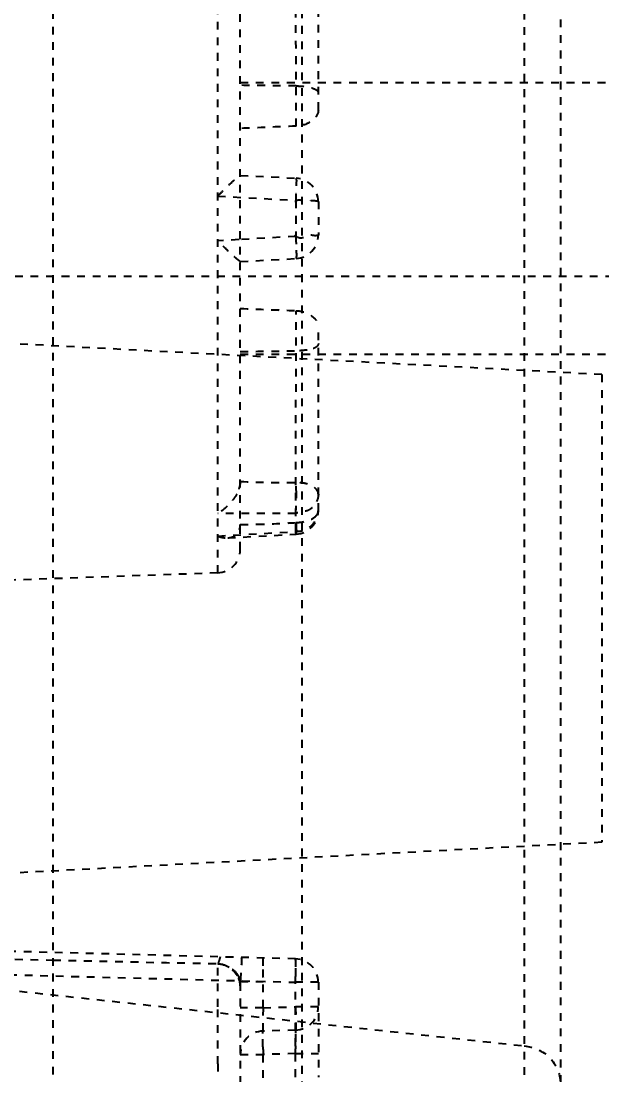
# Model space of a CAD drawing. Header units: millimetres. Extents: x 2748 to 3320, y 1427 to 1884.
# Drawn here: x 3210.51 to 3217.99, y 1701.99 to 1715.57 of the extents above; entities that cross this region are included whole.
import ezdxf

# ---------------------------------------------------------------- set-up
doc = ezdxf.new("R2010")
doc.units = ezdxf.units.MM
doc.linetypes.add('HIDDEN', pattern=[0.2, 0.1, -0.1])
doc.layers.add('21', color=7, linetype='Continuous')
doc.styles.get("Standard").update_dxf_attribs({"font": 'arial.ttf'})
doc.dimstyles.get("Standard").update_dxf_attribs({"dimtxt": 0.18, "dimasz": 0.18, "dimexe": 0.18, "dimexo": 0.0625, "dimgap": 0.09, "dimtad": 0, "dimtih": 1, "dimtoh": 1, "dimzin": 0, "dimdsep": 46, "dimtxsty": 'Standard', "dimcen": 0.09, "dimadec": 0, "dimazin": 0, "dimtfac": 1, "dimtofl": 0, "dimtmove": 0, "dimatfit": 3, "dimfxl": 0, "dimtolj": 1, "dimtzin": 0, "dimarcsym": 0})

# ---------------------------------------------------------------- blocks, each defined once
blk = doc.blocks.new('*D73')
at = {"color": 4, "lineweight": -2, "transparency": 16777216}
for p, q in [((3198.159, 1671.534), (3198.159, 1846.419)), ((3206.159, 1846.419), (3218.266, 1846.419)), ((3268.164, 1846.419), (3243.652, 1846.419)), ((3276.164, 1820.676), (3276.164, 1846.419))]:
    blk.add_line(p, q, dxfattribs=at)
at = {"color": 4, "transparency": 16777216}
for points in [[(3206.159, 1847.752), (3206.159, 1845.085), (3198.159, 1846.419)], [(3268.164, 1847.752), (3268.164, 1845.085), (3276.164, 1846.419)]]:
    blk.add_solid(points, dxfattribs=at)
at = {"layer": 'Defpoints', "color": 0, "transparency": 16777216}
for p in [(3276.164, 1846.419), (3276.164, 1820.676), (3198.159, 1671.534)]:
    blk.add_point(p, dxfattribs=at)
at = {"color": 6, "transparency": 16777216, "insert": (3230.959, 1846.419), "char_height": 8, "attachment_point": 5}
blk.add_mtext('\\A1;78.01', dxfattribs=at)

msp = doc.modelspace()

# ---------------------------------------------------------------- linework, layer by layer
at = {"layer": '21', "color": 8, "linetype": 'HIDDEN'}
for p, q in [((3216.99, 1731.69), (3216.99, 1613.962)), ((3217.454, 1731.188), (3217.454, 1614.465)), ((3214.126, 1730.506), (3214.126, 1615.146)), ((3210.922, 1727.096), (3210.922, 1618.556)), ((3213.043, 1708.458), (3213.043, 1717.594)), ((3213.334, 1708.76), (3213.334, 1717.292)), ((3214.053, 1714.215), (3214.048, 1717.062)), ((3214.339, 1714.422), (3214.339, 1716.794)), ((3213.334, 1714.776), (3276.304, 1714.776)), ((3213.334, 1713.581), (3214.053, 1713.544)), ((3213.043, 1713.314), (3214.048, 1713.258)), ((3214.048, 1713.258), (3214.048, 1712.794)), ((3214.339, 1713.243), (3214.339, 1712.81)), ((3213.318, 1712.753), (3213.043, 1712.738)), ((3214.048, 1712.794), (3213.318, 1712.753)), ((3213.334, 1712.471), (3214.053, 1712.509)), ((3209.434, 1712.281), (3276.304, 1712.281)), ((3217.989, 1711.014), (3198.665, 1712.027)), ((3214.048, 1708.99), (3214.053, 1711.837)), ((3214.339, 1709.258), (3214.339, 1711.63)), ((3213.334, 1711.276), (3276.304, 1711.276)), ((3217.989, 1711.014), (3217.989, 1704.988)), ((3214.048, 1709.222), (3213.043, 1709.222)), ((3213.043, 1708.934), (3214.048, 1708.99)), ((3213.172, 1708.91), (3214.053, 1708.957)), ((3213.043, 1708.458), (3200.269, 1708.012)), ((3217.989, 1704.988), (3209.649, 1704.551)), ((3214.045, 1703.486), (3200.562, 1703.839)), ((3200.562, 1703.538), (3214.045, 1703.185)), ((3209.434, 1703.504), (3210.922, 1703.47)), ((3210.294, 1703.09), (3216.99, 1702.365)), ((3213.334, 1703.196), (3213.627, 1703.196)), ((3213.334, 1703.174), (3213.334, 1694.727)), ((3213.627, 1702.857), (3213.627, 1703.196)), ((3214.045, 1701.963), (3214.045, 1703.185)), ((3214.339, 1703.185), (3214.045, 1703.185)), ((3214.339, 1703.185), (3214.339, 1701.963)), ((3213.627, 1702.857), (3213.334, 1702.857)), ((3213.627, 1702.857), (3214.045, 1702.868)), ((3214.339, 1702.868), (3214.045, 1702.868)), ((3214.045, 1702.566), (3213.627, 1702.555)), ((3213.334, 1702.254), (3213.627, 1702.254)), ((3214.045, 1702.265), (3213.627, 1702.254)), ((3213.627, 1701.952), (3213.627, 1702.254)), ((3214.045, 1702.265), (3214.339, 1702.265)), ((3213.047, 1702.133), (3213.047, 1701.964))]:
    msp.add_line(p, q, dxfattribs=at)
for centre, radius, start, end in [((3214.037, 1713.243), 0.301, 0, 87), ((3214.037, 1712.81), 0.301, 273, 0), ((3213.869, 1720.953), 11.329, 267.2905, 270.9292), ((3214.037, 1709.258), 0.301, 273.0872, 0.0003), ((3213.032, 1708.76), 0.301, 272, 0), ((3092, 1702.81), 121.047, 0.02832, 0.28971), ((3214.037, 1703.185), 0.301, 0, 88.5), ((3223.601, 1703.462), 9.977, 180.6609, 181.5262), ((3202.921, 1703.477), 11.128, 358.4976, 358.9037), ((2972.623, 1702.545), 240.424, 359.90172, 0.07749), ((3214.037, 1702.868), 0.301, 271.5, 0), ((3213.635, 1702.254), 0.301, 91.5, 180), ((3203.482, 1702.542), 10.567, 358.4981, 359.3181), ((3224.512, 1702.54), 10.888, 180.9864, 181.5062)]:
    msp.add_arc(centre, radius, start, end, dxfattribs=at)
for major_axis, start_param, end_param in [((33.392, -0.877), 1.872175, 1.894805), ((33.392, 0.877), 1.869793, 1.892423), ((33.392, -0.877), -1.892423, -1.869793), ((33.392, 0.877), -1.894805, -1.872175)]:
    msp.add_ellipse((3223.927, 1713.026), major_axis=major_axis, ratio=0.045355, start_param=start_param, end_param=end_param, dxfattribs=at)
for points, knots in [([(3214.053, 1714.733), (3214.09, 1714.732), (3214.16, 1714.728), (3214.256, 1714.715), (3214.339, 1714.674), (3214.339, 1714.638)], [0, 0, 0, 0, 0.355232, 0.655283, 1, 1, 1, 1]), ([(3214.339, 1714.422), (3214.339, 1714.369), (3214.25, 1714.253), (3214.125, 1714.218), (3214.053, 1714.215)], [0, 0, 0, 0, 0.426062, 1, 1, 1, 1]), ([(3213.043, 1713.314), (3213.075, 1713.346), (3213.137, 1713.406), (3213.212, 1713.481), (3213.264, 1713.528), (3213.301, 1713.56), (3213.316, 1713.567), (3213.337, 1713.584), (3213.337, 1713.581)], [0, 0, 0, 0, 0.342117, 0.652983, 0.785274, 0.895094, 0.972486, 1, 1, 1, 1]), ([(3214.053, 1713.544), (3214.055, 1713.543), (3214.054, 1713.532), (3214.056, 1713.52), (3214.055, 1713.492), (3214.055, 1713.442), (3214.052, 1713.362), (3214.049, 1713.295), (3214.048, 1713.258)], [0, 0, 0, 0, 0.020238, 0.076793, 0.168141, 0.291519, 0.615038, 1, 1, 1, 1]), ([(3214.339, 1713.243), (3214.339, 1713.244), (3214.329, 1713.246), (3214.317, 1713.249), (3214.292, 1713.251), (3214.246, 1713.254), (3214.189, 1713.259), (3214.127, 1713.252), (3214.091, 1713.266), (3214.075, 1713.26)], [0, 0, 0, 0, 0.021468, 0.077367, 0.167503, 0.2892, 0.610617, 0.799107, 1, 1, 1, 1]), ([(3213.334, 1712.471), (3213.334, 1712.468), (3213.314, 1712.485), (3213.3, 1712.493), (3213.265, 1712.525), (3213.213, 1712.572), (3213.136, 1712.646), (3213.075, 1712.706), (3213.043, 1712.738)], [0, 0, 0, 0, 0.025207, 0.099342, 0.208178, 0.341742, 0.655891, 1, 1, 1, 1]), ([(3214.048, 1712.794), (3214.048, 1712.778), (3214.051, 1712.719), (3214.054, 1712.659), (3214.055, 1712.615)], [0, 0, 0, 0, 0.270585, 1, 1, 1, 1]), ([(3214.339, 1712.81), (3214.339, 1712.808), (3214.33, 1712.807), (3214.319, 1712.804), (3214.297, 1712.802), (3214.269, 1712.806), (3214.233, 1712.812), (3214.193, 1712.797), (3214.152, 1712.777), (3214.119, 1712.771), (3214.102, 1712.772)], [0, 0, 0, 0, 0.020318, 0.074768, 0.162719, 0.283183, 0.430331, 0.600982, 0.797739, 1, 1, 1, 1]), ([(3214.055, 1712.615), (3214.055, 1712.608), (3214.055, 1712.583), (3214.056, 1712.557), (3214.056, 1712.54)], [0, 0, 0, 0, 0.297533, 1, 1, 1, 1]), ([(3214.056, 1712.54), (3214.055, 1712.532), (3214.053, 1712.525), (3214.056, 1712.509), (3214.053, 1712.509)], [0, 0, 0, 0, 0.738642, 1, 1, 1, 1]), ([(3214.053, 1711.837), (3214.125, 1711.834), (3214.25, 1711.799), (3214.339, 1711.684), (3214.339, 1711.63)], [0, 0, 0, 0, 0.573944, 1, 1, 1, 1]), ([(3214.339, 1711.414), (3214.339, 1711.404), (3214.327, 1711.374), (3214.271, 1711.345), (3214.224, 1711.335), (3214.196, 1711.331)], [0, 0, 0, 0, 0.169553, 0.507641, 1, 1, 1, 1]), ([(3214.196, 1711.331), (3214.185, 1711.329), (3214.137, 1711.323), (3214.089, 1711.32), (3214.053, 1711.32)], [0, 0, 0, 0, 0.234627, 1, 1, 1, 1]), ([(3213.334, 1709.636), (3213.334, 1709.609), (3213.318, 1709.554), (3213.304, 1709.5), (3213.29, 1709.474)], [0, 0, 0, 0, 0.478156, 1, 1, 1, 1]), ([(3214.339, 1709.475), (3214.339, 1709.519), (3214.266, 1709.583), (3214.161, 1709.615), (3214.09, 1709.624), (3214.053, 1709.625)], [0, 0, 0, 0, 0.387843, 0.675254, 1, 1, 1, 1]), ([(3214.056, 1709.475), (3214.056, 1709.488), (3214.055, 1709.538), (3214.054, 1709.588), (3214.053, 1709.625)], [0, 0, 0, 0, 0.26093, 1, 1, 1, 1]), ([(3213.29, 1709.474), (3213.275, 1709.446), (3213.236, 1709.397), (3213.159, 1709.307), (3213.091, 1709.25), (3213.043, 1709.222)], [0, 0, 0, 0, 0.267426, 0.527332, 1, 1, 1, 1]), ([(3214.339, 1709.475), (3214.339, 1709.44), (3214.325, 1709.387), (3214.285, 1709.327), (3214.249, 1709.285), (3214.199, 1709.257), (3214.126, 1709.246), (3214.068, 1709.236), (3214.037, 1709.214)], [0, 0, 0, 0, 0.235095, 0.359906, 0.493963, 0.615564, 0.738023, 1, 1, 1, 1]), ([(3214.048, 1709.222), (3214.049, 1709.238), (3214.055, 1709.322), (3214.056, 1709.407), (3214.056, 1709.475)], [0, 0, 0, 0, 0.190719, 1, 1, 1, 1]), ([(3214.037, 1708.997), (3214.056, 1708.997), (3214.095, 1708.994), (3214.153, 1709.006), (3214.204, 1709.034), (3214.265, 1709.076), (3214.322, 1709.151), (3214.339, 1709.223), (3214.339, 1709.258)], [0, 0, 0, 0, 0.129826, 0.258329, 0.390405, 0.517539, 0.762497, 1, 1, 1, 1]), ([(3214.301, 1709.185), (3214.307, 1709.191), (3214.326, 1709.21), (3214.339, 1709.238), (3214.339, 1709.258)], [0, 0, 0, 0, 0.284333, 1, 1, 1, 1]), ([(3214.053, 1709.108), (3214.101, 1709.109), (3214.189, 1709.121), (3214.272, 1709.159), (3214.301, 1709.185)], [0, 0, 0, 0, 0.553752, 1, 1, 1, 1]), ([(3214.053, 1709.108), (3214.053, 1709.1), (3214.054, 1709.074), (3214.055, 1709.047), (3214.055, 1709.027)], [0, 0, 0, 0, 0.275837, 1, 1, 1, 1]), ([(3213.043, 1708.934), (3213.054, 1708.93), (3213.096, 1708.915), (3213.141, 1708.908), (3213.174, 1708.91)], [0, 0, 0, 0, 0.263296, 1, 1, 1, 1]), ([(3213.174, 1708.91), (3213.205, 1708.912), (3213.27, 1708.93), (3213.312, 1708.986), (3213.323, 1709.018)], [0, 0, 0, 0, 0.478917, 1, 1, 1, 1]), ([(3214.053, 1708.957), (3214.051, 1708.957), (3214.052, 1708.975), (3214.049, 1708.982), (3214.048, 1708.99)], [0, 0, 0, 0, 0.258867, 1, 1, 1, 1]), ([(3214.055, 1708.975), (3214.055, 1708.971), (3214.054, 1708.967), (3214.055, 1708.957), (3214.053, 1708.957)], [0, 0, 0, 0, 0.736956, 1, 1, 1, 1]), ([(3214.055, 1709.027), (3214.055, 1709.022), (3214.056, 1709.005), (3214.056, 1708.987), (3214.055, 1708.975)], [0, 0, 0, 0, 0.30663, 1, 1, 1, 1]), ([(3213.074, 1703.512), (3213.072, 1703.503), (3213.064, 1703.473), (3213.054, 1703.444), (3213.046, 1703.424)], [0, 0, 0, 0, 0.289526, 1, 1, 1, 1]), ([(3213.627, 1703.497), (3213.626, 1703.497), (3213.626, 1703.492), (3213.625, 1703.486), (3213.625, 1703.472), (3213.624, 1703.447), (3213.624, 1703.404), (3213.624, 1703.367), (3213.624, 1703.347)], [0, 0, 0, 0, 0.01871, 0.070845, 0.155317, 0.270472, 0.585923, 1, 1, 1, 1]), ([(3213.046, 1703.424), (3213.095, 1703.42), (3213.193, 1703.394), (3213.268, 1703.326), (3213.294, 1703.286)], [0, 0, 0, 0, 0.51329, 1, 1, 1, 1]), ([(3214.048, 1703.398), (3214.048, 1703.411), (3214.048, 1703.432), (3214.049, 1703.461), (3214.045, 1703.474), (3214.047, 1703.486), (3214.045, 1703.486)], [0, 0, 0, 0, 0.423469, 0.73821, 0.932428, 1, 1, 1, 1]), ([(3214.045, 1703.185), (3214.046, 1703.205), (3214.047, 1703.276), (3214.048, 1703.347), (3214.048, 1703.398)], [0, 0, 0, 0, 0.275834, 1, 1, 1, 1]), ([(3214.047, 1703.264), (3214.048, 1703.313), (3214.047, 1703.386), (3214.05, 1703.46), (3214.046, 1703.484)], [0, 0, 0, 0, 0.671392, 1, 1, 1, 1]), ([(3213.294, 1703.286), (3213.3, 1703.277), (3213.319, 1703.242), (3213.331, 1703.203), (3213.333, 1703.174)], [0, 0, 0, 0, 0.273698, 1, 1, 1, 1]), ([(3213.339, 1703.27), (3213.338, 1703.251), (3213.336, 1703.226), (3213.334, 1703.202), (3213.334, 1703.196)], [0, 0, 0, 0, 0.771264, 1, 1, 1, 1]), ([(3213.627, 1702.857), (3213.627, 1702.831), (3213.625, 1702.744), (3213.623, 1702.657), (3213.624, 1702.596)], [0, 0, 0, 0, 0.299042, 1, 1, 1, 1]), ([(3214.045, 1702.868), (3214.046, 1702.842), (3214.048, 1702.755), (3214.049, 1702.668), (3214.048, 1702.607)], [0, 0, 0, 0, 0.29775, 1, 1, 1, 1]), ([(3213.624, 1702.596), (3213.625, 1702.586), (3213.624, 1702.572), (3213.626, 1702.561), (3213.626, 1702.555), (3213.627, 1702.555)], [0, 0, 0, 0, 0.738267, 0.931015, 1, 1, 1, 1]), ([(3213.625, 1702.525), (3213.625, 1702.532), (3213.627, 1702.539), (3213.625, 1702.555), (3213.627, 1702.555)], [0, 0, 0, 0, 0.741068, 1, 1, 1, 1]), ([(3214.048, 1702.607), (3214.048, 1702.597), (3214.048, 1702.583), (3214.046, 1702.572), (3214.046, 1702.566), (3214.045, 1702.566)], [0, 0, 0, 0, 0.739461, 0.930952, 1, 1, 1, 1]), ([(3214.048, 1702.527), (3214.048, 1702.536), (3214.048, 1702.551), (3214.046, 1702.561), (3214.046, 1702.566), (3214.045, 1702.566)], [0, 0, 0, 0, 0.738088, 0.930792, 1, 1, 1, 1]), ([(3213.625, 1702.353), (3213.625, 1702.371), (3213.624, 1702.428), (3213.623, 1702.485), (3213.625, 1702.525)], [0, 0, 0, 0, 0.310172, 1, 1, 1, 1]), ([(3214.048, 1702.416), (3214.048, 1702.427), (3214.048, 1702.464), (3214.048, 1702.501), (3214.048, 1702.527)], [0, 0, 0, 0, 0.29905, 1, 1, 1, 1]), ([(3216.99, 1702.365), (3217.111, 1702.352), (3217.346, 1702.248), (3217.454, 1702.007), (3217.454, 1701.893)], [0, 0, 0, 0, 0.516445, 1, 1, 1, 1])]:
    msp.add_open_spline(points, degree=3, knots=knots, dxfattribs=at)
for points in [[(3214.075, 1713.26), (3214.062, 1713.255), (3214.051, 1713.242), (3214.037, 1713.243)], [(3214.102, 1712.772), (3214.077, 1712.775), (3214.051, 1712.789), (3214.037, 1712.81)], [(3213.323, 1709.018), (3213.33, 1709.038), (3213.334, 1709.06), (3213.334, 1709.081)], [(3213.334, 1709.081), (3213.404, 1709.082), (3213.475, 1709.083), (3213.545, 1709.085)], [(3213.545, 1709.085), (3213.714, 1709.089), (3213.884, 1709.096), (3214.053, 1709.108)], [(3213.347, 1703.505), (3213.35, 1703.426), (3213.346, 1703.348), (3213.339, 1703.27)], [(3210.922, 1703.47), (3211.63, 1703.454), (3212.338, 1703.438), (3213.046, 1703.424)], [(3213.192, 1703.373), (3213.148, 1703.4), (3213.097, 1703.417), (3213.046, 1703.422)], [(3213.297, 1703.268), (3213.272, 1703.311), (3213.234, 1703.347), (3213.192, 1703.373)], [(3213.334, 1703.138), (3213.334, 1703.183), (3213.32, 1703.229), (3213.297, 1703.268)]]:
    msp.add_open_spline(points, degree=3, dxfattribs=at)

# ---------------------------------------------------------------- dimensions: what is measured, and where the dimension line sits
dim = msp.add_linear_dim(base=(3276.163623827, 1846.41879723), p1=(3198.158623827, 1671.533900922), p2=(3276.163623827, 1820.675749613), dimstyle='Standard', override={"dimtxt": 8, "dimasz": 8, "dimexe": 0, "dimexo": 0, "dimgap": 0, "dimtih": 0, "dimtoh": 0, "dimzin": 0, "dimcen": 0, "dimclrd": 4, "dimclre": 4, "dimclrt": 6, "dimadec": 2, "dimtp": 0, "dimtm": 0, "dimtzin": 0})
dim.commit()
dim.dimension.update_dxf_attribs({"geometry": '*D73', "text_midpoint": (3230.958654944, 1846.41879723), "dimtype": 160})

doc.saveas('drawing.dxf')
